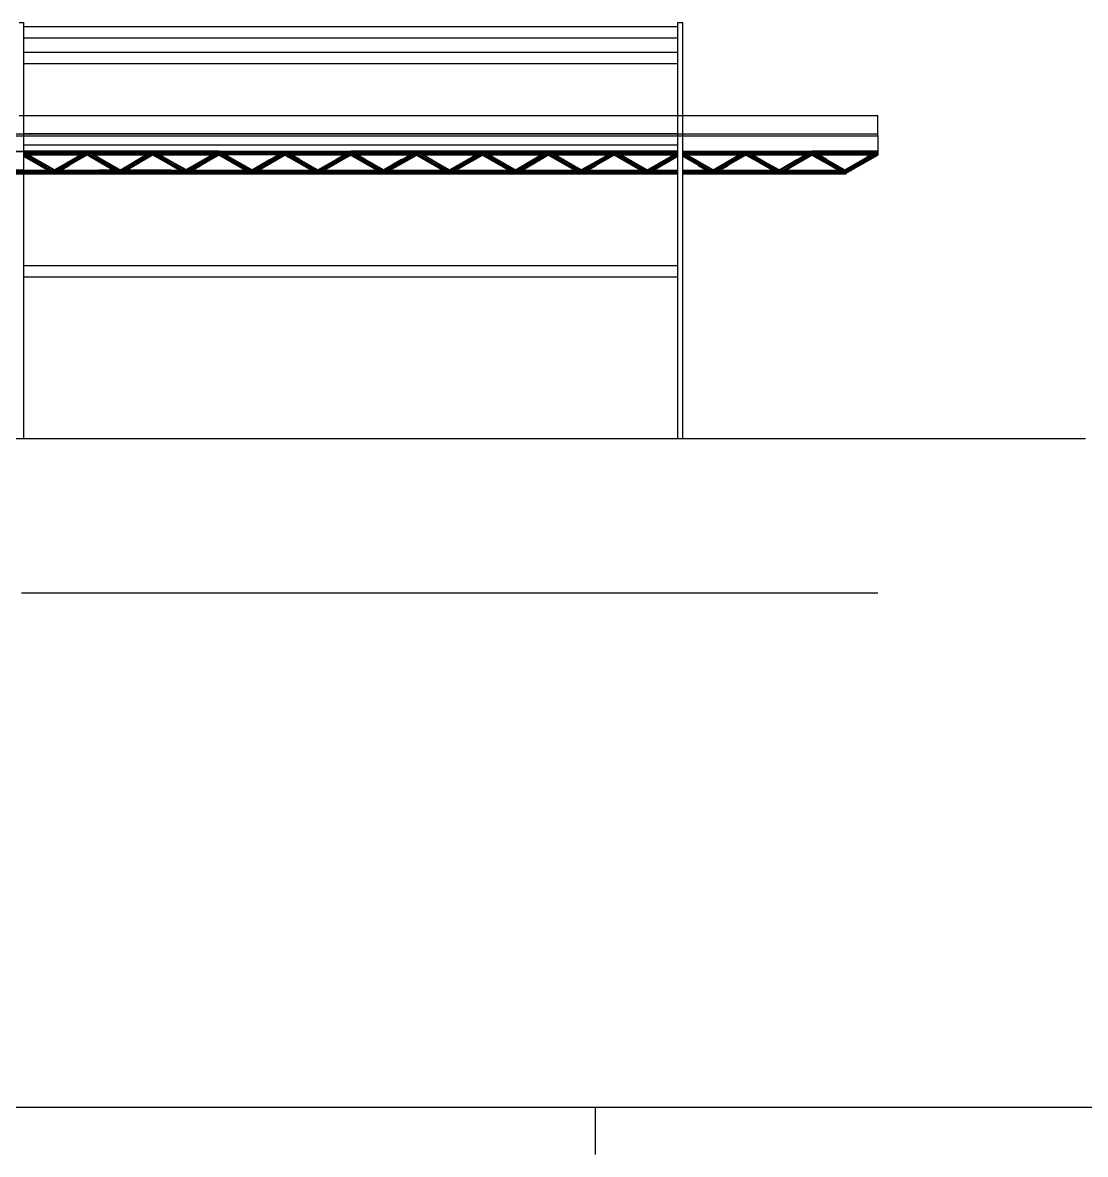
# Model space of a CAD drawing. Extents: x 0 to 5952, y 0 to 1070.
# Drawn here: x 823.1 to 1036.5, y 0 to 227.3 of the extents above; entities that cross this region are included whole.
import ezdxf

# ---------------------------------------------------------------- set-up
doc = ezdxf.new("R2010")
doc.units = 0

msp = doc.modelspace()

# ---------------------------------------------------------------- linework, layer by layer
at = {"layer": 'ARQ_MARGEM PRANCHA', "color": 210}
msp.add_lwpolyline([(20.774632, 9.499956), (2458.854069, 9.499956)], dxfattribs=at)
at = {"layer": 'ARQ_VISTA', "color": 252}
msp.add_lwpolyline([(938.137665, 0.00005), (938.137665, 9.499956)], dxfattribs=at)
at = {"layer": 'COTA', "color": 13}
for points in [[(955.123655, 112.684577), (822.903937, 112.684577)], [(994.784197, 112.684577), (955.123655, 112.684577)]]:
    msp.add_lwpolyline(points, dxfattribs=at)
at = {"layer": 'LINVISTA', "color": 7}
for points in [[(822.417686, 227.304083), (823.379842, 227.304083)], [(823.379842, 143.714982), (823.379842, 227.304083)], [(954.669102, 143.714982), (954.669102, 227.304083)], [(954.669102, 227.304083), (955.631258, 227.304083)], [(955.631258, 143.714982), (955.631258, 227.304083)], [(823.379842, 226.540071), (954.669102, 226.540071)], [(823.379842, 224.25808), (954.669102, 224.25808)], [(823.379842, 221.362872), (954.669102, 221.362872)], [(823.379842, 219.090935), (954.669102, 219.090935)], [(823.379842, 205.027057), (954.669102, 205.027057)], [(823.379842, 202.745071), (954.669102, 202.745071)], [(823.379842, 178.547964), (954.669102, 178.547964)], [(823.379842, 176.265975), (954.669102, 176.265975)]]:
    msp.add_lwpolyline(points, dxfattribs=at)
at = {"layer": 'LINVISTA', "color": 13}
for points in [[(823.379842, 208.676228), (954.669102, 208.676228)], [(955.631258, 208.676228), (994.816847, 208.676228)], [(994.816847, 204.966746), (994.816847, 208.676228)], [(994.816847, 204.584735), (994.816847, 200.684247)], [(837.024811, 200.925513), (836.849868, 200.925513)], [(850.057534, 200.925513), (850.23245, 200.925513)], [(955.893671, 200.925513), (955.981116, 200.925513)]]:
    msp.add_lwpolyline(points, dxfattribs=at)
at = {"layer": 'LINVISTA', "color": 50}
for points in [[(955.631258, 204.966746), (994.816847, 204.966746)], [(955.631258, 204.584735), (994.816847, 204.584735)], [(994.816847, 204.584735), (994.816847, 204.966746)]]:
    msp.add_lwpolyline(points, dxfattribs=at)
at = {"layer": 'LINVISTA', "color": 8}
for points in [[(690.166244, 201.438209), (823.379842, 201.438209)], [(823.379842, 201.327626), (690.166244, 201.327626)], [(783.319542, 201.47842), (823.379842, 201.47842)], [(836.150126, 201.47842), (823.379842, 201.47842)], [(823.379842, 201.438209), (954.669102, 201.438209)], [(954.669102, 201.327626), (823.379842, 201.327626)], [(829.590055, 197.668403), (823.379842, 201.247206)], [(823.379842, 201.247206), (829.677499, 197.628195)], [(823.379842, 201.126567), (848.745494, 201.126567)], [(829.415112, 197.708612), (823.379842, 201.126567)], [(823.379842, 201.086361), (829.502584, 197.587976)], [(823.379842, 200.885301), (829.327668, 197.427136)], [(823.379842, 200.644031), (828.540428, 197.668403)], [(828.365485, 197.668403), (823.379842, 200.483188)], [(823.379842, 200.412822), (828.190596, 197.668403)], [(835.100498, 200.925513), (823.904616, 200.925513)], [(834.838111, 200.76467), (824.167029, 200.76467)], [(824.2545, 200.724459), (834.75064, 200.724459)], [(829.502584, 197.748826), (824.2545, 200.724459)], [(835.975183, 201.397997), (829.327668, 197.628195)], [(829.502584, 197.668403), (836.062655, 201.438209)], [(829.590055, 197.587976), (836.23757, 201.397997)], [(829.590055, 197.708612), (835.625299, 201.126567)], [(836.325068, 201.247206), (829.764997, 197.427136)], [(836.325068, 201.046147), (830.464766, 197.668403)], [(830.727153, 197.668403), (836.23757, 200.845093)], [(836.150126, 200.724459), (830.814545, 197.668403)], [(835.362912, 200.925513), (835.18797, 200.925513)], [(835.887739, 201.287415), (835.975183, 201.397997)], [(835.887739, 201.247206), (835.887739, 201.287415)], [(841.748067, 197.668403), (835.887739, 201.046147)], [(836.062655, 201.438209), (835.975183, 201.397997)], [(836.062655, 201.397997), (835.975183, 201.247206)], [(835.975183, 201.247206), (842.622752, 197.427136)], [(835.975183, 200.845093), (841.48568, 197.668403)], [(836.23757, 201.438209), (836.062655, 201.397997)], [(836.062655, 201.438209), (836.23757, 201.397997)], [(842.710197, 197.587976), (836.062655, 201.397997)], [(836.062655, 200.724459), (841.398209, 197.668403)], [(862.565404, 201.47842), (836.150126, 201.47842)], [(836.150126, 200.76467), (836.150126, 200.76467)], [(836.23757, 200.724459), (836.150126, 200.76467)], [(836.23757, 201.438209), (842.797694, 197.668403)], [(836.325068, 201.397997), (836.23757, 201.438209)], [(836.23757, 201.397997), (836.325068, 201.247206)], [(836.325068, 201.397997), (836.325068, 201.247206)], [(842.885165, 197.628195), (836.325068, 201.397997)], [(836.325068, 201.247206), (836.325068, 201.247206)], [(842.622752, 197.708612), (836.587455, 201.126567)], [(848.308191, 200.925513), (837.112282, 200.925513)], [(837.374695, 200.76467), (848.045751, 200.76467)], [(847.958306, 200.724459), (837.46214, 200.724459)], [(838.424269, 201.438209), (852.856505, 201.438209)], [(838.424269, 201.327626), (852.856505, 201.327626)], [(842.622752, 197.668403), (849.27032, 201.438209)], [(849.182849, 201.397997), (842.622752, 197.628195)], [(849.357765, 201.397997), (842.797694, 197.628195)], [(842.885165, 197.507561), (849.532734, 201.287415)], [(849.445289, 201.086361), (843.584881, 197.668403)], [(843.847295, 197.668403), (849.445289, 200.885301)], [(849.357765, 200.724459), (844.109708, 197.668403)], [(847.958306, 200.724459), (844.896922, 198.935058)], [(849.182849, 201.397997), (849.095378, 201.287415)], [(849.27032, 201.438209), (849.182849, 201.397997)], [(849.27032, 201.397997), (849.182849, 201.247206)], [(849.182849, 201.247206), (855.74292, 197.427136)], [(849.182849, 201.126567), (875.160772, 201.126567)], [(849.27032, 201.397997), (849.445289, 201.438209)], [(849.27032, 201.438209), (849.357765, 201.397997)], [(855.917836, 197.587976), (849.27032, 201.397997)], [(854.955733, 197.668403), (849.27032, 200.965724)], [(849.357765, 200.925513), (849.27032, 200.925513)], [(849.27032, 200.804881), (854.693293, 197.668403)], [(849.27032, 200.76467), (849.357765, 200.76467)], [(854.605848, 197.668403), (849.27032, 200.684247)], [(849.357765, 200.76467), (849.357765, 201.47842)], [(849.357765, 201.397997), (849.532734, 201.287415)], [(849.357765, 200.804881), (849.445289, 200.724459)], [(849.445289, 201.438209), (849.532734, 201.397997)], [(856.005334, 197.668403), (849.445289, 201.438209)], [(849.620178, 201.247206), (849.532734, 201.397997)], [(849.532734, 201.397997), (856.092805, 197.628195)], [(849.532734, 201.287415), (849.620178, 201.126567)], [(849.620178, 201.247206), (849.620178, 201.247206)], [(849.882592, 201.126567), (855.917836, 197.708612)], [(861.515804, 200.925513), (850.407419, 200.925513)], [(861.25339, 200.76467), (850.669806, 200.76467)], [(850.669806, 200.724459), (861.25339, 200.724459)], [(855.830391, 197.628195), (862.390462, 201.397997)], [(855.917836, 197.668403), (862.477986, 201.438209)], [(861.165946, 200.724459), (855.917836, 197.748826)], [(862.652902, 201.397997), (856.005334, 197.587976)], [(856.005334, 197.708612), (862.040631, 201.126567)], [(862.740373, 201.247206), (856.092805, 197.427136)], [(862.740373, 201.046147), (856.879992, 197.668403)], [(857.142405, 197.668403), (862.740373, 200.845093)], [(862.652902, 200.724459), (857.317348, 197.668403)], [(861.865662, 200.925513), (861.69072, 200.925513)], [(862.390462, 201.397997), (862.477986, 201.438209)], [(862.390462, 201.397997), (862.390462, 201.287415)], [(862.390462, 201.247206), (862.477986, 201.397997)], [(862.390462, 201.287415), (862.390462, 201.247206)], [(869.038057, 197.427136), (862.390462, 201.247206)], [(862.390462, 201.046147), (868.25087, 197.668403)], [(867.988456, 197.668403), (862.390462, 200.845093)], [(862.652902, 201.438209), (862.477986, 201.397997)], [(862.477986, 201.438209), (862.652902, 201.397997)], [(862.477986, 201.397997), (869.125528, 197.587976)], [(862.477986, 200.724459), (867.813514, 197.668403)], [(862.565404, 200.76467), (862.565404, 201.47842)], [(862.565404, 200.76467), (862.652902, 200.724459)], [(862.652902, 200.76467), (862.565404, 200.76467)], [(864.664685, 199.457802), (862.565404, 200.684247)], [(862.652902, 201.47842), (889.068234, 201.47842)], [(862.740373, 201.397997), (862.652902, 201.438209)], [(862.652902, 201.438209), (862.740373, 201.397997)], [(869.300444, 197.668403), (862.652902, 201.438209)], [(862.652902, 201.397997), (862.740373, 201.247206)], [(862.827818, 201.247206), (862.740373, 201.397997)], [(862.740373, 201.397997), (869.387942, 197.628195)], [(862.827818, 201.247206), (862.827818, 201.247206)], [(869.125528, 197.708612), (863.090231, 201.126567)], [(863.440089, 200.925513), (863.265147, 200.925513)], [(863.615058, 200.925513), (874.723417, 200.925513)], [(874.46103, 200.76467), (863.877445, 200.76467)], [(874.373585, 200.724459), (863.877445, 200.724459)], [(869.038057, 197.628195), (875.598102, 201.397997)], [(875.685599, 201.438209), (869.125528, 197.668403)], [(869.212973, 197.628195), (875.860515, 201.397997)], [(875.947986, 201.287415), (869.387942, 197.507561)], [(875.860515, 201.086361), (870.000187, 197.668403)], [(875.860515, 200.885301), (870.262627, 197.668403)], [(870.525014, 197.668403), (875.860515, 200.724459)], [(875.598102, 201.397997), (875.685599, 201.438209)], [(875.598102, 201.397997), (875.77307, 201.438209)], [(875.598102, 201.287415), (875.598102, 201.397997)], [(875.598102, 201.247206), (875.77307, 201.397997)], [(882.24567, 197.427136), (875.598102, 201.247206)], [(901.576104, 201.126567), (875.598102, 201.126567)], [(875.685599, 201.438209), (875.860515, 201.397997)], [(875.685599, 200.925513), (875.77307, 200.925513)], [(875.77307, 200.76467), (875.77307, 201.47842)], [(875.77307, 201.397997), (875.860515, 201.438209)], [(875.77307, 201.397997), (882.333141, 197.587976)], [(881.458509, 197.668403), (875.77307, 200.965724)], [(875.860515, 200.724459), (875.77307, 200.804881)], [(875.77307, 200.804881), (881.196069, 197.668403)], [(875.77307, 200.76467), (875.77307, 200.76467)], [(875.77307, 200.684247), (877.959769, 199.457802)], [(881.021153, 197.668403), (875.77307, 200.684247)], [(875.860515, 201.438209), (882.50811, 197.668403)], [(876.035484, 201.397997), (875.860515, 201.438209)], [(875.860515, 201.438209), (875.947986, 201.397997)], [(875.860515, 201.397997), (875.947986, 201.287415)], [(875.947986, 201.397997), (882.595581, 197.628195)], [(876.035484, 201.126567), (875.947986, 201.287415)], [(876.035484, 201.397997), (876.122955, 201.327626)], [(876.035484, 201.247206), (876.035484, 201.397997)], [(876.035484, 201.247206), (876.035484, 201.247206)], [(882.333141, 197.708612), (876.297871, 201.126567)], [(876.647755, 200.925513), (876.560284, 200.925513)], [(888.01858, 200.925513), (876.822671, 200.925513)], [(887.756167, 200.76467), (877.085111, 200.76467)], [(877.085111, 200.724459), (887.668696, 200.724459)], [(878.834454, 199.809655), (877.172556, 200.724459)], [(881.808341, 201.438209), (896.328021, 201.438209)], [(881.808341, 201.327626), (896.328021, 201.327626)], [(888.893239, 201.397997), (882.24567, 197.628195)], [(888.98071, 201.438209), (882.333141, 197.668403)], [(882.420639, 197.708612), (888.455909, 201.126567)], [(882.50811, 197.587976), (889.068234, 201.397997)], [(889.155678, 201.247206), (882.595581, 197.427136)], [(883.295324, 197.668403), (889.243123, 201.046147)], [(889.155678, 200.845093), (883.557711, 197.668403)], [(883.732679, 197.668403), (889.068234, 200.724459)], [(887.668696, 200.724459), (886.006823, 199.809655)], [(886.619095, 200.13134), (887.668696, 200.724459)], [(889.068234, 200.684247), (886.881508, 199.457802)], [(888.106051, 200.925513), (888.280967, 200.925513)], [(888.893239, 201.397997), (888.805794, 201.287415)], [(888.805794, 201.287415), (888.805794, 201.247206)], [(888.805794, 201.046147), (894.666122, 197.668403)], [(888.98071, 201.438209), (888.893239, 201.397997)], [(888.893239, 201.247206), (888.98071, 201.397997)], [(895.453336, 197.427136), (888.893239, 201.247206)], [(894.403682, 197.668403), (888.893239, 200.845093)], [(888.893239, 200.724459), (894.228793, 197.668403)], [(889.068234, 201.397997), (888.98071, 201.438209)], [(888.98071, 201.397997), (889.068234, 201.438209)], [(895.540807, 197.587976), (888.98071, 201.397997)], [(888.98071, 200.684247), (891.167409, 199.457802)], [(889.068234, 201.47842), (889.068234, 200.76467)], [(954.669102, 201.47842), (889.068234, 201.47842)], [(889.068234, 201.438209), (889.155678, 201.397997)], [(895.715749, 197.668403), (889.068234, 201.438209)], [(889.068234, 201.397997), (889.155678, 201.247206)], [(889.243123, 201.397997), (889.155678, 201.438209)], [(889.155678, 201.397997), (895.80322, 197.628195)], [(889.243123, 201.397997), (889.330594, 201.327626)], [(889.243123, 201.247206), (889.243123, 201.397997)], [(889.243123, 201.247206), (889.243123, 201.247206)], [(895.540807, 197.708612), (889.50551, 201.126567)], [(889.767976, 200.925513), (889.942866, 200.925513)], [(890.030337, 200.925513), (901.226246, 200.925513)], [(890.29275, 200.76467), (900.876335, 200.76467)], [(900.876335, 200.724459), (890.29275, 200.724459)], [(892.04212, 199.809655), (890.380221, 200.724459)], [(902.188376, 201.438209), (895.540807, 197.668403)], [(895.540807, 197.628195), (902.013407, 201.397997)], [(895.628278, 197.628195), (902.275847, 201.397997)], [(902.450763, 201.287415), (895.80322, 197.507561)], [(902.363318, 201.086361), (896.415492, 197.668403)], [(896.76535, 197.668403), (902.363318, 200.845093)], [(902.275847, 200.724459), (896.940292, 197.668403)], [(896.940292, 197.668403), (902.275847, 200.684247)], [(902.013407, 201.397997), (902.188376, 201.438209)], [(902.013407, 201.247206), (902.188376, 201.397997)], [(902.100931, 201.397997), (902.013407, 201.287415)], [(908.661002, 197.427136), (902.013407, 201.247206)], [(902.188376, 201.438209), (902.100931, 201.397997)], [(902.100931, 201.126567), (928.078854, 201.126567)], [(902.100931, 200.925513), (902.188376, 200.925513)], [(902.188376, 201.397997), (902.275847, 201.438209)], [(902.275847, 201.397997), (902.188376, 201.438209)], [(908.835944, 197.587976), (902.188376, 201.397997)], [(907.873788, 197.668403), (902.188376, 200.965724)], [(902.188376, 200.76467), (907.611401, 197.668403)], [(902.188376, 200.684247), (907.436432, 197.668403)], [(907.52393, 197.668403), (902.188376, 200.684247)], [(902.275847, 200.76467), (902.275847, 201.47842)], [(902.275847, 201.438209), (908.923389, 197.668403)], [(902.275847, 201.438209), (902.450763, 201.397997)], [(902.275847, 201.397997), (902.450763, 201.287415)], [(902.363318, 201.438209), (902.450763, 201.397997)], [(902.450763, 201.397997), (902.538234, 201.327626)], [(902.538234, 201.247206), (902.450763, 201.397997)], [(902.450763, 201.397997), (909.01086, 197.628195)], [(902.450763, 201.287415), (902.450763, 201.126567)], [(902.538234, 201.247206), (902.450763, 201.247206)], [(902.713176, 201.126567), (908.748473, 197.708612)], [(903.063034, 200.925513), (902.975589, 200.925513)], [(914.433885, 200.925513), (903.238003, 200.925513)], [(914.171498, 200.76467), (903.50039, 200.76467)], [(903.587834, 200.724459), (914.171498, 200.724459)], [(903.587834, 200.724459), (905.249733, 199.809655)], [(908.661002, 197.628195), (915.308544, 201.397997)], [(915.396015, 201.438209), (908.835944, 197.668403)], [(908.835944, 197.748826), (914.084001, 200.724459)], [(908.923389, 197.587976), (915.570931, 201.397997)], [(908.923389, 197.708612), (914.958633, 201.126567)], [(915.658402, 201.247206), (909.01086, 197.427136)], [(915.658402, 201.046147), (909.798074, 197.668403)], [(910.060461, 197.668403), (915.570931, 200.845093)], [(915.570931, 200.724459), (910.235429, 197.668403)], [(913.296813, 199.457802), (915.396015, 200.684247)], [(914.084001, 200.724459), (913.384232, 200.372608)], [(914.696272, 200.925513), (914.52133, 200.925513)], [(915.308544, 201.397997), (915.221046, 201.287415)], [(915.221046, 201.287415), (915.221046, 201.247206)], [(915.221046, 201.046147), (921.168899, 197.668403)], [(915.308544, 201.397997), (915.396015, 201.438209)], [(915.308544, 201.247206), (915.396015, 201.397997)], [(921.956086, 197.427136), (915.308544, 201.247206)], [(920.906512, 197.668403), (915.308544, 200.845093)], [(915.396015, 201.438209), (915.570931, 201.397997)], [(915.570931, 201.438209), (915.396015, 201.397997)], [(915.396015, 201.397997), (922.043583, 197.587976)], [(915.483486, 200.925513), (915.396015, 200.925513)], [(915.396015, 200.76467), (915.570931, 200.724459)], [(915.396015, 200.76467), (915.483486, 200.76467)], [(915.396015, 200.724459), (920.731543, 197.668403)], [(920.644125, 197.668403), (915.396015, 200.684247)], [(915.483486, 200.76467), (915.483486, 201.47842)], [(922.131055, 197.668403), (915.570931, 201.438209)], [(915.570931, 201.438209), (915.658402, 201.397997)], [(915.658402, 201.397997), (915.570931, 201.438209)], [(915.570931, 201.397997), (915.658402, 201.247206)], [(915.658402, 201.397997), (922.30597, 197.628195)], [(915.658402, 201.397997), (915.833344, 201.327626)], [(915.7459, 201.247206), (915.658402, 201.397997)], [(915.7459, 201.247206), (915.658402, 201.206995)], [(921.956086, 197.708612), (915.920789, 201.126567)], [(916.358145, 200.925513), (916.183229, 200.925513)], [(916.445616, 200.925513), (927.641525, 200.925513)], [(927.379111, 200.76467), (916.708056, 200.76467)], [(916.795474, 200.724459), (918.457399, 199.809655)], [(916.795474, 200.724459), (927.291667, 200.724459)], [(921.956086, 197.668403), (928.603654, 201.438209)], [(928.516183, 201.397997), (921.956086, 197.628195)], [(922.131055, 197.628195), (928.691152, 201.397997)], [(928.866068, 201.287415), (922.218526, 197.507561)], [(928.778623, 201.086361), (922.918268, 197.668403)], [(923.180655, 197.668403), (928.778623, 200.885301)], [(923.443042, 197.668403), (928.691152, 200.76467)], [(928.691152, 200.684247), (923.443042, 197.668403)], [(927.291667, 200.724459), (924.230283, 198.935058)], [(925.192412, 201.438209), (929.128455, 201.47842)], [(939.624621, 201.327626), (925.192412, 201.327626)], [(928.516183, 201.397997), (928.428739, 201.287415)], [(928.603654, 201.438209), (928.516183, 201.397997)], [(928.691152, 201.438209), (928.516183, 201.397997)], [(928.516183, 201.247206), (928.603654, 201.397997)], [(928.516183, 201.247206), (935.163778, 197.427136)], [(928.603654, 201.397997), (928.778623, 201.438209)], [(928.603654, 201.438209), (928.691152, 201.397997)], [(935.251249, 197.587976), (928.603654, 201.397997)], [(928.603654, 201.126567), (954.494186, 201.126567)], [(928.603654, 200.965724), (934.289093, 197.668403)], [(928.691152, 200.925513), (928.603654, 200.925513)], [(928.603654, 200.804881), (934.114177, 197.668403)], [(928.691152, 200.76467), (928.603654, 200.76467)], [(933.939235, 197.668403), (928.603654, 200.684247)], [(928.691152, 200.76467), (928.691152, 201.47842)], [(928.691152, 201.397997), (928.866068, 201.287415)], [(928.778623, 200.724459), (928.691152, 200.804881)], [(928.778623, 201.438209), (928.866068, 201.397997)], [(935.338694, 197.668403), (928.778623, 201.438209)], [(928.778623, 201.438209), (928.866068, 201.397997)], [(928.866068, 201.397997), (928.953539, 201.247206)], [(928.866068, 201.397997), (935.426192, 197.628195)], [(928.866068, 201.287415), (928.866068, 201.287415)], [(928.953539, 201.247206), (928.953539, 201.247206)], [(935.163778, 197.708612), (929.215952, 201.126567)], [(929.478339, 200.925513), (929.56581, 200.925513)], [(940.849164, 200.925513), (929.740779, 200.925513)], [(930.003166, 200.76467), (940.586804, 200.76467)], [(940.586804, 200.724459), (930.003166, 200.724459)], [(930.090611, 200.724459), (935.338694, 197.748826)], [(935.163778, 197.628195), (941.723876, 201.397997)], [(941.81132, 201.438209), (935.251249, 197.668403)], [(935.338694, 197.587976), (941.986236, 201.397997)], [(935.338694, 197.708612), (941.373965, 201.126567)], [(942.073707, 201.247206), (935.51361, 197.427136)], [(942.073707, 201.046147), (936.213353, 197.668403)], [(936.475739, 197.668403), (942.073707, 200.845093)], [(941.986236, 200.724459), (936.563237, 197.668403)], [(941.199049, 200.925513), (941.024106, 200.925513)], [(941.723876, 201.397997), (941.81132, 201.438209)], [(941.723876, 201.397997), (941.723876, 201.287415)], [(941.81132, 201.397997), (941.723876, 201.247206)], [(941.723876, 201.287415), (941.723876, 201.247206)], [(941.723876, 201.247206), (948.371391, 197.427136)], [(941.723876, 201.046147), (947.584177, 197.668403)], [(947.32179, 197.668403), (941.723876, 200.845093)], [(941.986236, 201.438209), (941.81132, 201.397997)], [(941.986236, 201.397997), (941.81132, 201.438209)], [(948.458889, 197.587976), (941.81132, 201.397997)], [(941.81132, 200.724459), (947.146875, 197.668403)], [(941.986236, 200.925513), (941.898765, 200.925513)], [(941.898765, 200.76467), (941.986236, 200.76467)], [(941.986236, 200.724459), (941.898765, 200.76467)], [(941.986236, 200.76467), (941.986236, 201.47842)], [(941.986236, 201.438209), (948.546333, 197.668403)], [(942.073707, 201.397997), (941.986236, 201.438209)], [(941.986236, 201.397997), (942.073707, 201.247206)], [(942.073707, 201.397997), (942.161178, 201.247206)], [(948.721276, 197.628195), (942.073707, 201.397997)], [(942.161178, 201.247206), (942.161178, 201.247206)], [(948.458889, 197.708612), (942.423592, 201.126567)], [(942.773476, 200.925513), (942.685979, 200.925513)], [(954.144275, 200.925513), (942.948392, 200.925513)], [(943.210779, 200.76467), (953.794443, 200.76467)], [(953.794443, 200.724459), (943.210779, 200.724459)], [(954.669102, 201.247206), (948.371391, 197.628195)], [(948.546333, 197.628195), (954.669102, 201.126567)], [(954.669102, 200.965724), (948.721276, 197.507561)], [(949.333574, 197.668403), (954.669102, 200.724459)], [(954.669102, 200.5234), (949.683432, 197.668403)], [(949.858374, 197.668403), (954.669102, 200.453028)], [(954.669102, 200.412822), (949.858374, 197.668403)], [(950.645588, 198.935058), (953.794443, 200.724459)], [(955.631258, 201.47842), (968.31407, 201.47842)], [(994.816847, 201.438209), (955.631258, 201.438209)], [(955.631258, 201.327626), (994.816847, 201.327626)], [(955.631258, 201.247206), (961.84147, 197.668403)], [(961.928915, 197.628195), (955.631258, 201.247206)], [(955.631258, 201.126567), (961.666502, 197.708612)], [(980.909438, 201.126567), (955.631258, 201.126567)], [(961.753973, 197.587976), (955.631258, 201.086361)], [(955.631258, 200.885301), (961.579031, 197.427136)], [(960.791843, 197.668403), (955.631258, 200.644031)], [(955.631258, 200.483188), (960.52943, 197.668403)], [(960.441959, 197.668403), (955.631258, 200.412822)], [(956.156032, 200.925513), (967.351941, 200.925513)], [(956.418445, 200.76467), (967.089527, 200.76467)], [(967.002056, 200.724459), (956.505943, 200.724459)], [(968.226599, 201.397997), (961.579031, 197.628195)], [(968.31407, 201.438209), (961.753973, 197.668403)], [(961.753973, 197.748826), (966.914585, 200.724459)], [(961.84147, 197.587976), (968.489012, 201.397997)], [(961.84147, 197.708612), (967.876741, 201.126567)], [(968.576484, 201.247206), (961.928915, 197.427136)], [(968.576484, 201.046147), (962.628658, 197.668403)], [(962.891071, 197.668403), (968.489012, 200.845093)], [(968.401568, 200.724459), (963.065987, 197.668403)], [(967.439412, 200.925513), (967.614301, 200.925513)], [(968.139154, 201.287415), (968.226599, 201.397997)], [(968.139154, 201.247206), (968.139154, 201.287415)], [(973.999483, 197.668403), (968.139154, 201.046147)], [(968.226599, 201.397997), (968.31407, 201.438209)], [(968.226599, 201.247206), (968.31407, 201.397997)], [(974.786696, 197.427136), (968.226599, 201.247206)], [(968.226599, 200.845093), (973.737122, 197.668403)], [(973.562153, 197.668403), (968.226599, 200.724459)], [(968.31407, 201.438209), (968.489012, 201.397997)], [(968.31407, 201.397997), (968.401568, 201.438209)], [(968.31407, 201.397997), (974.874194, 197.587976)], [(968.31407, 200.76467), (968.401568, 200.76467)], [(968.401568, 200.724459), (968.31407, 200.76467)], [(968.31407, 200.684247), (970.500796, 199.457802)], [(968.401568, 201.47842), (981.609181, 201.47842)], [(968.401568, 201.438209), (968.576484, 201.397997)], [(975.049136, 197.668403), (968.401568, 201.438209)], [(968.489012, 201.438209), (968.576484, 201.397997)], [(968.489012, 201.397997), (968.576484, 201.247206)], [(968.576484, 201.397997), (968.576484, 201.247206)], [(968.576484, 201.397997), (975.136581, 197.628195)], [(968.576484, 201.247206), (968.576484, 201.247206)], [(968.838897, 201.126567), (974.874194, 197.708612)], [(969.276226, 200.925513), (969.101284, 200.925513)], [(980.55958, 200.925513), (969.363724, 200.925513)], [(969.626111, 200.76467), (980.209695, 200.76467)], [(980.209695, 200.724459), (969.713556, 200.724459)], [(989.218905, 201.438209), (974.699225, 201.438209)], [(989.218905, 201.327626), (974.699225, 201.327626)], [(974.874194, 197.668403), (981.52171, 201.438209)], [(974.874194, 197.628195), (981.346794, 201.397997)], [(981.609181, 201.397997), (974.961639, 197.628195)], [(981.696652, 201.287415), (975.136581, 197.507561)], [(975.836297, 197.668403), (981.696652, 201.086361)], [(981.696652, 200.885301), (976.098711, 197.668403)], [(976.361098, 197.668403), (981.609181, 200.724459)], [(981.609181, 200.684247), (976.361098, 197.668403)], [(981.259296, 201.126567), (994.816847, 201.126567)], [(981.346794, 201.397997), (981.52171, 201.438209)], [(981.434265, 201.397997), (981.346794, 201.287415)], [(981.52171, 201.438209), (981.434265, 201.397997)], [(981.434265, 201.247206), (981.52171, 201.397997)], [(987.994336, 197.427136), (981.434265, 201.247206)], [(981.609181, 201.438209), (981.52171, 201.397997)], [(981.52171, 201.438209), (981.609181, 201.397997)], [(981.52171, 201.397997), (988.081833, 197.587976)], [(981.52171, 200.965724), (987.207148, 197.668403)], [(981.609181, 200.925513), (981.52171, 200.925513)], [(981.52171, 200.804881), (986.944762, 197.668403)], [(981.609181, 200.724459), (981.52171, 200.804881)], [(981.52171, 200.76467), (981.609181, 200.76467)], [(981.52171, 200.684247), (983.708409, 199.457802)], [(986.857264, 197.668403), (981.52171, 200.684247)], [(994.816847, 201.47842), (981.609181, 201.47842)], [(981.609181, 201.438209), (981.696652, 201.397997)], [(988.256749, 197.668403), (981.609181, 201.438209)], [(981.609181, 201.397997), (981.696652, 201.287415)], [(981.784097, 201.397997), (981.696652, 201.438209)], [(981.696652, 201.397997), (988.34422, 197.628195)], [(981.871594, 201.126567), (981.696652, 201.287415)], [(981.784097, 201.397997), (981.871594, 201.327626)], [(981.871594, 201.247206), (981.784097, 201.397997)], [(981.871594, 201.247206), (981.871594, 201.247206)], [(988.081833, 197.708612), (982.133981, 201.126567)], [(982.483866, 200.925513), (982.308923, 200.925513)], [(982.571337, 200.925513), (993.767219, 200.925513)], [(993.504832, 200.76467), (982.833724, 200.76467)], [(982.921221, 200.724459), (993.504832, 200.724459)], [(984.583094, 199.809655), (982.921221, 200.724459)], [(994.641904, 201.397997), (987.994336, 197.628195)], [(988.169278, 197.668403), (994.729375, 201.438209)], [(988.169278, 196.91444), (994.816847, 200.684247)], [(994.816847, 201.357786), (988.256749, 197.587976)], [(988.256749, 197.708612), (994.29202, 201.126567)], [(994.816847, 201.146675), (988.34422, 197.427136)], [(994.816847, 200.915461), (989.131408, 197.668403)], [(989.393821, 197.668403), (994.816847, 200.774719)], [(991.755489, 199.809655), (993.417388, 200.724459)], [(993.417388, 200.724459), (992.367761, 200.13134)], [(993.942162, 200.925513), (994.029633, 200.925513)], [(828.103072, 197.668403), (826.4412, 198.623421)], [(831.68923, 198.935058), (829.502584, 197.748826)], [(830.902069, 197.668403), (832.563968, 198.623421)], [(841.310738, 197.668403), (839.648865, 198.623421)], [(840.610969, 198.935058), (842.710197, 197.748826)], [(852.943923, 198.623421), (854.605848, 197.668403)], [(856.005334, 197.748826), (853.818634, 198.935058)], [(857.317348, 197.668403), (858.97922, 198.623421)], [(869.125528, 197.748826), (867.0263, 198.935058)], [(869.125528, 197.748826), (872.711686, 199.809655)], [(899.214436, 199.809655), (895.628278, 197.748826)], [(920.644125, 197.668403), (916.970443, 199.849864)], [(933.939235, 197.668403), (932.277336, 198.623421)], [(937.437922, 198.935058), (935.251249, 197.748826)], [(936.650708, 197.668403), (938.312554, 198.623421)], [(947.146875, 197.668403), (945.484976, 198.623421)], [(946.359634, 198.935058), (948.546333, 197.748826)], [(958.692589, 198.623421), (960.354488, 197.668403)], [(961.753973, 197.748826), (959.567274, 198.935058)], [(963.153458, 197.668403), (964.815383, 198.623421)], [(974.961639, 197.748826), (972.77494, 198.935058)], [(974.961639, 197.748826), (978.547797, 199.809655)], [(823.467313, 197.668403), (691.1284, 197.668403)], [(691.1284, 197.628195), (823.379842, 197.628195)], [(823.379842, 197.467349), (691.1284, 197.467349)], [(691.1284, 197.26629), (823.467313, 197.26629)], [(823.467313, 197.065236), (691.1284, 197.065236)], [(691.1284, 196.954654), (823.467313, 196.954654)], [(823.379842, 196.91444), (691.1284, 196.91444)], [(792.941023, 197.668403), (823.467313, 197.668403)], [(792.941023, 197.628195), (823.379842, 197.628195)], [(792.941023, 197.467349), (823.379842, 197.467349)], [(792.941023, 197.26629), (823.467313, 197.26629)], [(792.941023, 197.065236), (823.467313, 197.065236)], [(792.941023, 196.954654), (823.467313, 196.954654)], [(792.941023, 196.91444), (823.379842, 196.91444)], [(823.379842, 197.668403), (954.669102, 197.668403)], [(954.669102, 197.628195), (823.379842, 197.628195)], [(823.379842, 197.467349), (954.669102, 197.467349)], [(954.669102, 197.26629), (823.379842, 197.26629)], [(823.379842, 197.065236), (954.669102, 197.065236)], [(954.669102, 196.954654), (823.379842, 196.954654)], [(823.379842, 196.91444), (954.669102, 196.91444)], [(829.240144, 197.26629), (829.502584, 197.587976)], [(829.327668, 197.105445), (829.240144, 197.26629)], [(829.327668, 197.628195), (829.502584, 197.668403)], [(829.327668, 196.984811), (829.327668, 197.105445)], [(829.502584, 196.954654), (829.327668, 196.984827)], [(829.502584, 196.91444), (829.415112, 196.954654)], [(829.502584, 197.668403), (829.502584, 197.708612)], [(829.502584, 197.587976), (829.590055, 197.668403)], [(829.502584, 197.668403), (829.590055, 197.587976)], [(829.502584, 196.91444), (829.677499, 196.954654)], [(829.590055, 197.668403), (829.764997, 197.628195)], [(829.677499, 197.628195), (829.590055, 197.668403)], [(829.764997, 197.427136), (829.590055, 197.587976)], [(829.677499, 196.984811), (829.590055, 196.954643)], [(829.764997, 197.105445), (829.677499, 196.984811)], [(829.764997, 197.065236), (829.677499, 196.954654)], [(829.764997, 197.628195), (829.852468, 197.467349)], [(829.764997, 197.427136), (829.764997, 197.26629)], [(829.852468, 197.26629), (829.764997, 197.065236)], [(829.764997, 197.26629), (829.764997, 197.105445)], [(829.852468, 197.467349), (829.852468, 197.26629)], [(852.856505, 197.668403), (838.424269, 197.668403)], [(852.856505, 197.628195), (838.424269, 197.628195)], [(852.856505, 197.467349), (838.424269, 197.467349)], [(852.856505, 197.26629), (838.424269, 197.26629)], [(852.856505, 197.065236), (838.424269, 197.065236)], [(852.856505, 196.954654), (838.424269, 196.954654)], [(852.856505, 196.91444), (838.424269, 196.91444)], [(842.44781, 197.26629), (842.710197, 197.587976)], [(842.44781, 197.105445), (842.44781, 197.26629)], [(842.622752, 196.984811), (842.44781, 197.105445)], [(842.535307, 197.587976), (842.622752, 197.668403)], [(842.797694, 197.628195), (842.622752, 197.668403)], [(842.622752, 196.984811), (842.710197, 196.954643)], [(842.710197, 196.91444), (842.622752, 196.954654)], [(842.710197, 197.668403), (842.972636, 197.628195)], [(842.710197, 197.587976), (842.797694, 197.668403)], [(842.885165, 196.954654), (842.710197, 196.91444)], [(842.797694, 197.668403), (842.885165, 197.628195)], [(842.797694, 197.628195), (842.885165, 197.507561)], [(842.972636, 197.306502), (842.885165, 197.507561)], [(842.972636, 197.065236), (842.885165, 196.954654)], [(842.972636, 196.984811), (842.885165, 196.954643)], [(842.972636, 197.628195), (843.060108, 197.467349)], [(843.235023, 197.467349), (842.972636, 197.306502)], [(842.972636, 197.306502), (842.972636, 197.145659)], [(843.060108, 197.26629), (842.972636, 197.065236)], [(842.972636, 197.145659), (842.972636, 196.984811)], [(842.972636, 196.984811), (843.060108, 197.065236)], [(843.060108, 197.467349), (843.060108, 197.26629)], [(855.917836, 197.587976), (855.74292, 197.427136)], [(855.74292, 197.427136), (855.74292, 197.26629)], [(855.74292, 197.26629), (855.74292, 197.105445)], [(855.74292, 197.105445), (855.830391, 196.984811)], [(855.830391, 197.628195), (855.917836, 197.668403)], [(856.005334, 197.668403), (855.830391, 197.628195)], [(855.830391, 196.984811), (855.917836, 196.954643)], [(855.917836, 196.91444), (855.830391, 196.954654)], [(856.005334, 197.587976), (855.917836, 197.668403)], [(855.917836, 197.587976), (856.005334, 197.668403)], [(855.917836, 196.91444), (856.092805, 196.954654)], [(856.005334, 197.708612), (856.005334, 197.668403)], [(856.092805, 197.628195), (856.005334, 197.668403)], [(856.092805, 197.628195), (856.005334, 197.668403)], [(856.005334, 197.587976), (856.092805, 197.427136)], [(856.092805, 196.984811), (856.005334, 196.954643)], [(856.267721, 197.467349), (856.092805, 197.628195)], [(856.092805, 197.427136), (856.180276, 197.26629)], [(856.180276, 197.105445), (856.092805, 196.984811)], [(856.092805, 196.954654), (856.267721, 197.065236)], [(856.180276, 197.26629), (856.180276, 197.105445)], [(856.267721, 197.26629), (856.267721, 197.467349)], [(856.267721, 197.065236), (856.267721, 197.26629)], [(869.038057, 197.427136), (868.950612, 197.26629)], [(868.950612, 197.26629), (868.950612, 197.105445)], [(868.950612, 197.105445), (869.038057, 196.984811)], [(869.125528, 197.668403), (869.038057, 197.587976)], [(869.212973, 197.668403), (869.038057, 197.628195)], [(869.125528, 197.587976), (869.038057, 197.427136)], [(869.038057, 196.984811), (869.125528, 196.954643)], [(869.125528, 196.91444), (869.038057, 196.954654)], [(869.300444, 197.668403), (869.125528, 197.587976)], [(869.125528, 197.668403), (869.212973, 197.628195)], [(869.125528, 196.91444), (869.300444, 196.954654)], [(869.387942, 197.628195), (869.212973, 197.668403)], [(869.387942, 197.507561), (869.212973, 197.628195)], [(869.387942, 197.628195), (869.300444, 197.668403)], [(869.475413, 197.065236), (869.300444, 196.954654)], [(869.300444, 196.954654), (869.387942, 196.984827)], [(869.475413, 197.467349), (869.387942, 197.628195)], [(869.387942, 197.507561), (869.387942, 197.306502)], [(869.650329, 197.467349), (869.387942, 197.306502)], [(869.387942, 197.306502), (869.387942, 196.984811)], [(869.387942, 196.984811), (869.562858, 197.065236)], [(869.562858, 197.26629), (869.475413, 197.467349)], [(869.475413, 197.065236), (869.562858, 197.26629)], [(881.808341, 197.668403), (896.24055, 197.668403)], [(881.808341, 197.628195), (896.24055, 197.628195)], [(881.808341, 197.467349), (896.24055, 197.467349)], [(881.808341, 197.26629), (896.24055, 197.26629)], [(881.808341, 197.065236), (896.24055, 197.065236)], [(881.808341, 196.954654), (896.24055, 196.954654)], [(881.808341, 196.91444), (896.24055, 196.91444)], [(882.158252, 197.26629), (882.24567, 197.427136)], [(882.158252, 197.105445), (882.158252, 197.26629)], [(882.24567, 196.984811), (882.158252, 197.105445)], [(882.420639, 197.668403), (882.24567, 197.628195)], [(882.24567, 197.628195), (882.333141, 197.668403)], [(882.333141, 197.587976), (882.24567, 197.427136)], [(882.333141, 196.954654), (882.24567, 196.984827)], [(882.420639, 196.91444), (882.24567, 196.954654)], [(882.333141, 197.668403), (882.333141, 197.708612)], [(882.333141, 197.587976), (882.50811, 197.668403)], [(882.333141, 197.668403), (882.50811, 197.587976)], [(882.420639, 197.668403), (882.420639, 197.708612)], [(882.595581, 197.628195), (882.420639, 197.668403)], [(882.420639, 197.668403), (882.420639, 197.668403)], [(882.50811, 196.954654), (882.420639, 196.91444)], [(882.50811, 197.668403), (882.595581, 197.628195)], [(882.595581, 197.427136), (882.50811, 197.587976)], [(882.50811, 196.954654), (882.683052, 197.065236)], [(882.595581, 196.984811), (882.50811, 196.954643)], [(882.595581, 197.628195), (882.683052, 197.467349)], [(882.595581, 197.427136), (882.683052, 197.26629)], [(882.683052, 197.105445), (882.595581, 196.984811)], [(882.683052, 197.467349), (882.770497, 197.26629)], [(882.770497, 197.26629), (882.683052, 197.065236)], [(882.683052, 197.26629), (882.683052, 197.105445)], [(895.453336, 197.427136), (895.365865, 197.26629)], [(895.365865, 197.26629), (895.365865, 197.105445)], [(895.365865, 197.105445), (895.453336, 196.984811)], [(895.453336, 197.587976), (895.540807, 197.668403)], [(895.540807, 197.587976), (895.453336, 197.427136)], [(895.453336, 196.984811), (895.540807, 196.954643)], [(895.540807, 197.587976), (895.715749, 197.668403)], [(895.628278, 197.668403), (895.540807, 197.628195)], [(895.540807, 197.668403), (895.628278, 197.628195)], [(895.540807, 196.954654), (895.628278, 196.91444)], [(895.80322, 197.628195), (895.628278, 197.668403)], [(895.628278, 197.628195), (895.80322, 197.507561)], [(895.628278, 196.91444), (895.80322, 196.954654)], [(895.80322, 197.628195), (895.715749, 197.668403)], [(895.80322, 196.984811), (895.715749, 196.954643)], [(895.890665, 197.467349), (895.80322, 197.628195)], [(895.80322, 197.507561), (895.890665, 197.306502)], [(895.890665, 197.145659), (895.80322, 196.984811)], [(895.80322, 196.954654), (895.890665, 197.065236)], [(895.890665, 197.306502), (896.153105, 197.467349)], [(895.97811, 197.26629), (895.890665, 197.467349)], [(895.890665, 197.306502), (895.890665, 197.145659)], [(895.890665, 197.065236), (895.97811, 197.26629)], [(908.835944, 197.668403), (908.661002, 197.628195)], [(908.835944, 197.587976), (908.661002, 197.427136)], [(908.661002, 197.26629), (908.661002, 197.427136)], [(908.661002, 197.105445), (908.661002, 197.26629)], [(908.661002, 196.984811), (908.661002, 197.105445)], [(908.835944, 196.954654), (908.661002, 196.984827)], [(908.748473, 197.628195), (908.923389, 197.668403)], [(908.835944, 196.91444), (908.748473, 196.954654)], [(908.835944, 197.708612), (908.835944, 197.668403)], [(908.835944, 197.668403), (908.923389, 197.587976)], [(908.923389, 197.668403), (908.835944, 197.587976)], [(909.01086, 196.954654), (908.835944, 196.91444)], [(908.923389, 197.668403), (909.01086, 197.628195)], [(909.01086, 197.427136), (908.923389, 197.587976)], [(909.01086, 196.984811), (908.923389, 196.954643)], [(909.01086, 197.628195), (909.185802, 197.467349)], [(909.01086, 197.427136), (909.098357, 197.26629)], [(909.098357, 197.105445), (909.01086, 196.984811)], [(909.185802, 197.065236), (909.01086, 196.954654)], [(909.098357, 197.26629), (909.098357, 197.105445)], [(909.185802, 197.467349), (909.185802, 197.26629)], [(909.185802, 197.26629), (909.185802, 197.065236)], [(921.868615, 197.587976), (921.956086, 197.668403)], [(921.956086, 197.427136), (921.868615, 197.26629)], [(921.868615, 197.26629), (921.868615, 197.105445)], [(921.868615, 197.105445), (921.956086, 196.984811)], [(922.131055, 197.668403), (921.956086, 197.628195)], [(921.956086, 197.668403), (922.131055, 197.628195)], [(922.043583, 197.587976), (921.956086, 197.427136)], [(921.956086, 196.984811), (922.043583, 196.954643)], [(921.956086, 196.954654), (922.043583, 196.91444)], [(922.131055, 197.668403), (922.043583, 197.587976)], [(922.218526, 196.954654), (922.043583, 196.91444)], [(922.30597, 197.628195), (922.131055, 197.668403)], [(922.131055, 197.628195), (922.218526, 197.507561)], [(922.218526, 197.507561), (922.30597, 197.306502)], [(922.30597, 197.065236), (922.218526, 196.954654)], [(922.218526, 196.954654), (922.30597, 196.984827)], [(922.393442, 197.467349), (922.30597, 197.628195)], [(922.30597, 197.306502), (922.568357, 197.467349)], [(922.30597, 197.306502), (922.30597, 197.145659)], [(922.30597, 197.065236), (922.480913, 197.26629)], [(922.30597, 197.145659), (922.30597, 196.984811)], [(922.30597, 196.984811), (922.393442, 197.065236)], [(922.480913, 197.26629), (922.393442, 197.467349)], [(925.192412, 197.668403), (939.624621, 197.668403)], [(925.192412, 197.628195), (939.624621, 197.628195)], [(925.192412, 197.467349), (939.624621, 197.467349)], [(925.192412, 197.26629), (939.624621, 197.26629)], [(925.192412, 197.065236), (939.624621, 197.065236)], [(925.192412, 196.954654), (939.624621, 196.954654)], [(925.192412, 196.91444), (939.624621, 196.91444)], [(935.076307, 197.26629), (935.251249, 197.587976)], [(935.076307, 197.105445), (935.076307, 197.26629)], [(935.163778, 196.984811), (935.076307, 197.105445)], [(935.251249, 197.668403), (935.163778, 197.628195)], [(935.251249, 196.954654), (935.163778, 196.984827)], [(935.338694, 196.91444), (935.163778, 196.954654)], [(935.251249, 197.708612), (935.251249, 197.668403)], [(935.251249, 197.587976), (935.338694, 197.668403)], [(935.251249, 197.668403), (935.338694, 197.587976)], [(935.338694, 197.668403), (935.51361, 197.628195)], [(935.426192, 197.628195), (935.338694, 197.668403)], [(935.338694, 197.587976), (935.51361, 197.427136)], [(935.426192, 196.984811), (935.338694, 196.954643)], [(935.426192, 196.954654), (935.338694, 196.91444)], [(935.601081, 197.105445), (935.426192, 196.984811)], [(935.601081, 197.065236), (935.426192, 196.954654)], [(935.51361, 197.628195), (935.601081, 197.467349)], [(935.51361, 197.427136), (935.601081, 197.26629)], [(935.601081, 197.467349), (935.601081, 197.26629)], [(935.601081, 197.26629), (935.601081, 197.065236)], [(935.601081, 197.26629), (935.601081, 197.105445)], [(948.283946, 197.587976), (948.458889, 197.668403)], [(948.283946, 197.26629), (948.458889, 197.587976)], [(948.283946, 197.105445), (948.283946, 197.26629)], [(948.371391, 196.984811), (948.283946, 197.105445)], [(948.371391, 196.984811), (948.458889, 196.954643)], [(948.458889, 196.91444), (948.371391, 196.954654)], [(948.458889, 197.668403), (948.546333, 197.628195)], [(948.458889, 197.587976), (948.546333, 197.668403)], [(948.721276, 196.954654), (948.458889, 196.91444)], [(948.546333, 197.668403), (948.721276, 197.628195)], [(948.546333, 197.668403), (948.721276, 197.628195)], [(948.721276, 197.507561), (948.546333, 197.628195)], [(948.721276, 196.984811), (948.633805, 196.954643)], [(948.721276, 197.628195), (948.808773, 197.467349)], [(948.721276, 197.507561), (948.721276, 197.306502)], [(948.721276, 197.306502), (948.983689, 197.467349)], [(948.721276, 197.306502), (948.808773, 197.145659)], [(948.808773, 197.145659), (948.721276, 196.984811)], [(948.808773, 197.065236), (948.721276, 196.954654)], [(948.721276, 196.984811), (948.808773, 197.065236)], [(948.808773, 197.467349), (948.808773, 197.26629)], [(948.808773, 197.26629), (948.808773, 197.065236)], [(955.631258, 197.668403), (989.481319, 197.668403)], [(989.481319, 197.628195), (955.631258, 197.628195)], [(955.631258, 197.467349), (989.131408, 197.467349)], [(988.869021, 197.26629), (955.631258, 197.26629)], [(955.631258, 197.065236), (988.519163, 197.065236)], [(988.256749, 196.954654), (955.631258, 196.954654)], [(955.631258, 196.91444), (988.169278, 196.91444)], [(961.579031, 197.427136), (961.491586, 197.26629)], [(961.491586, 197.26629), (961.491586, 197.105445)], [(961.491586, 197.105445), (961.579031, 196.984811)], [(961.579031, 197.628195), (961.753973, 197.668403)], [(961.753973, 197.587976), (961.579031, 197.427136)], [(961.579031, 196.984811), (961.753973, 196.954643)], [(961.753973, 196.91444), (961.579031, 196.954654)], [(961.753973, 197.668403), (961.753973, 197.708612)], [(961.753973, 197.587976), (961.84147, 197.668403)], [(961.753973, 197.668403), (961.928915, 197.628195)], [(961.753973, 197.668403), (961.84147, 197.587976)], [(961.928915, 196.954654), (961.753973, 196.91444)], [(961.84147, 197.668403), (961.928915, 197.628195)], [(961.928915, 197.427136), (961.84147, 197.587976)], [(961.928915, 196.984811), (961.84147, 196.954643)], [(961.928915, 197.628195), (962.103857, 197.467349)], [(961.928915, 197.427136), (961.928915, 197.26629)], [(961.928915, 197.26629), (961.928915, 197.105445)], [(961.928915, 197.105445), (961.928915, 196.984811)], [(962.016386, 197.065236), (961.928915, 196.954654)], [(962.103857, 197.26629), (962.016386, 197.065236)], [(962.103857, 197.467349), (962.103857, 197.26629)], [(974.786696, 197.427136), (974.699225, 197.26629)], [(974.699225, 197.26629), (974.699225, 197.105445)], [(974.699225, 197.105445), (974.786696, 196.984811)], [(974.874194, 197.668403), (974.786696, 197.587976)], [(974.874194, 197.587976), (974.786696, 197.427136)], [(974.786696, 196.984811), (974.961639, 196.954643)], [(974.874194, 197.668403), (974.961639, 197.628195)], [(975.049136, 197.668403), (974.874194, 197.587976)], [(974.961639, 197.668403), (974.874194, 197.628195)], [(974.961639, 196.91444), (974.874194, 196.954654)], [(975.136581, 197.628195), (974.961639, 197.668403)], [(974.961639, 197.628195), (975.136581, 197.507561)], [(974.961639, 196.91444), (975.136581, 196.954654)], [(975.136581, 197.628195), (975.049136, 197.668403)], [(975.311523, 197.467349), (975.136581, 197.628195)], [(975.136581, 197.507561), (975.224026, 197.306502)], [(975.224026, 197.065236), (975.136581, 196.954654)], [(975.136581, 196.954654), (975.224026, 196.984827)], [(975.224026, 197.306502), (975.486439, 197.467349)], [(975.224026, 197.306502), (975.224026, 196.984811)], [(975.224026, 197.065236), (975.311523, 197.26629)], [(975.224026, 196.984811), (975.311523, 197.065236)], [(975.311523, 197.26629), (975.311523, 197.467349)], [(977.935499, 197.668403), (989.481319, 197.668403)], [(977.935499, 197.628195), (989.481319, 197.628195)], [(977.935499, 197.467349), (989.131408, 197.467349)], [(977.935499, 197.26629), (988.869021, 197.26629)], [(977.935499, 197.065236), (988.519163, 197.065236)], [(977.935499, 196.954654), (988.256749, 196.954654)], [(977.935499, 196.91444), (988.169278, 196.91444)], [(987.994336, 197.628195), (988.169278, 197.668403)], [(988.081833, 197.587976), (987.994336, 197.427136)], [(987.994336, 197.427136), (987.994336, 197.26629)], [(987.994336, 197.26629), (987.994336, 197.105445)], [(987.994336, 197.105445), (987.994336, 196.984811)], [(987.994336, 196.984811), (988.169278, 196.954643)], [(988.081833, 197.587976), (988.256749, 197.668403)], [(988.256749, 197.668403), (988.081833, 197.628195)], [(988.081833, 196.954654), (988.169278, 196.91444)], [(988.169278, 197.668403), (988.169278, 197.668403)], [(988.256749, 197.587976), (988.169278, 197.668403)], [(988.169278, 196.91444), (988.34422, 196.954654)], [(988.256749, 197.668403), (988.256749, 197.708612)], [(988.34422, 197.628195), (988.256749, 197.668403)], [(988.34422, 197.628195), (988.256749, 197.668403)], [(988.256749, 197.587976), (988.34422, 197.427136)], [(988.34422, 196.984811), (988.256749, 196.954643)], [(988.519163, 197.467349), (988.34422, 197.628195)], [(988.34422, 197.427136), (988.431692, 197.26629)], [(988.431692, 197.105445), (988.34422, 196.984811)], [(988.34422, 196.954654), (988.519163, 197.065236)], [(988.431692, 197.26629), (988.431692, 197.105445)], [(988.519163, 197.26629), (988.519163, 197.467349)], [(988.519163, 197.065236), (988.519163, 197.26629)]]:
    msp.add_lwpolyline(points, dxfattribs=at)
at = {"layer": 'LINVISTA', "color": 210}
msp.add_lwpolyline([(1036.449458, 143.714479), (482.335001, 143.714479)], dxfattribs=at)
at = {"layer": 'PROJEÃ\x87Ã\x83O', "color": 7}
for points in [[(822.417686, 208.676228), (823.379842, 208.676228)], [(954.669102, 208.676228), (955.631258, 208.676228)], [(557.914828, 204.966746), (955.631258, 204.966746)], [(557.914828, 204.584735), (955.631258, 204.584735)]]:
    msp.add_lwpolyline(points, dxfattribs=at)

doc.saveas('drawing.dxf')
